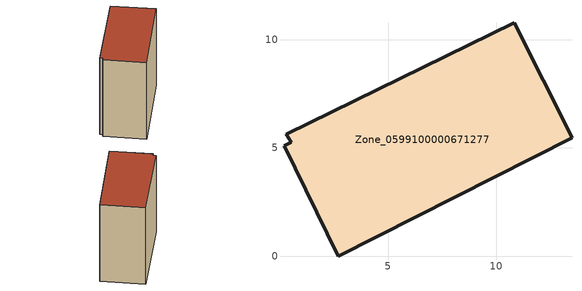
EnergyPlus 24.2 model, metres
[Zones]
Zone_0599100000671277
 floor ground (C_G): 13.5,5.48 2.69,0 0.19,5.09 0.52,5.26 0.29,5.62 10.83,10.77 z0
 wall outside (C_F): 13.5,5.48 10.83,10.77 0.29,5.62 0.52,5.26 0.19,5.09 2.69,0 13.5,5.48 z0:11.8
 roof outside (C_R): 2.69,0 13.5,5.48 10.83,10.77 0.29,5.62 0.52,5.26 0.19,5.09 z11.8
[BUILDING]
Pand.0599100000671277: North Axis=0; Terrain=City; Loads Convergence Tolerance Value=0.04; Temperature Convergence Tolerance Value=0.4; Solar Distribution=FullExterior; Maximum Number of Warmup Days=25; Minimum Number of Warmup Days=1
[Site:Location]
Rotterdam.The.Hague.AP_ZH_NLD Design_Conditions: Latitude=51.96; Longitude=4.45; Time Zone=1; Elevation=-4.5
[SITE:GROUNDTEMPERATURE:BUILDINGSURFACE]
18, 18, 18, 18, 18, 18, 18, 18, 18, 18, 18, 18
[MATERIAL] Thermal Absorptance=0.9; Solar Absorptance=0.7; Visible Absorptance=0.7
Name | Roughness | Thickness | Conductivity | Density | Specific Heat
G.TI.1946 | MediumSmooth | 0.15 | 1 | 540 | 1210
F.TI.1946 | Rough | 0.3 | 0.857143 | 1920 | 840
R.TI.1946 | MediumRough | 0.2 | 0.1 | 1500 | 1000
[CONSTRUCTION]
C_G: G.TI.1946
C_F: F.TI.1946
C_R: R.TI.1946
[ZONE]
Zone_0599100000671277: Type=1; Multiplier=1; Ceiling Height=Autocalculate; Volume=Autocalculate; Floor Area=autocalculate; Part of Total Floor Area=Yes
[ZONEINFILTRATION:DESIGNFLOWRATE]
Infil_Zone_0599100000671277: Zone or ZoneList or Space or SpaceList=Zone_0599100000671277; Schedule=AlwaysOn; Design Flow Rate Calculation Method=Flow/Area; Flow Rate per Floor Area=0.003; Constant Term Coefficient=1; Temperature Term Coefficient=0; Velocity Term Coefficient=0; Velocity Squared Term Coefficient=0
[HVACTEMPLATE:ZONE:IDEALLOADSAIRSYSTEM]
Zone_0599100000671277: Maximum Heating Supply Air Temperature=50; Minimum Cooling Supply Air Temperature=13; Maximum Heating Supply Air Humidity Ratio=0.0156; Minimum Cooling Supply Air Humidity Ratio=0.0077; Heating Limit=NoLimit; Cooling Limit=NoLimit; Dehumidification Control Type=ConstantSensibleHeatRatio; Cooling Sensible Heat Ratio=0.7; Dehumidification Setpoint=60; Humidification Control Type=None; Humidification Setpoint=30; Outdoor Air Method=None; Outdoor Air Flow Rate per Person=0.00944; Outdoor Air Flow Rate per Zone Floor Area=0; Outdoor Air Flow Rate per Zone=0; Demand Controlled Ventilation Type=None; Outdoor Air Economizer Type=NoEconomizer; Heat Recovery Type=None; Sensible Heat Recovery Effectiveness=0.7; Latent Heat Recovery Effectiveness=0.65
[ZONECONTROL:THERMOSTAT]
ThermostatControl_Zone_0599100000671277: Zone or ZoneList=Zone_0599100000671277; Control Type Schedule=DualSetpointControlType; Control 1=Thermostat_Zone_0599100000671277; Temperature Difference Between Cutout And Setpoint=0
[THERMOSTATSETPOINT:DUALSETPOINT]
Thermostat_Zone_0599100000671277: Heating Setpoint Temperature Schedule=HeatingSetpoint_Zone_0599100000671277; Cooling Setpoint Temperature Schedule=CoolingSetpoint_Zone_0599100000671277
[SCHEDULE:COMPACT]
HeatingSetpoint_Zone_0599100000671277: Through: 12/31, For: AllDays, Until: 24:00, 21
CoolingSetpoint_Zone_0599100000671277: Through: 12/31, For: AllDays, Until: 24:00, 24
DualSetpointControlType: Through: 12/31, For: AllDays, Until: 24:00, 4
AlwaysOn: Through: 12/31, For: AllDays, Until: 24:00, 1
